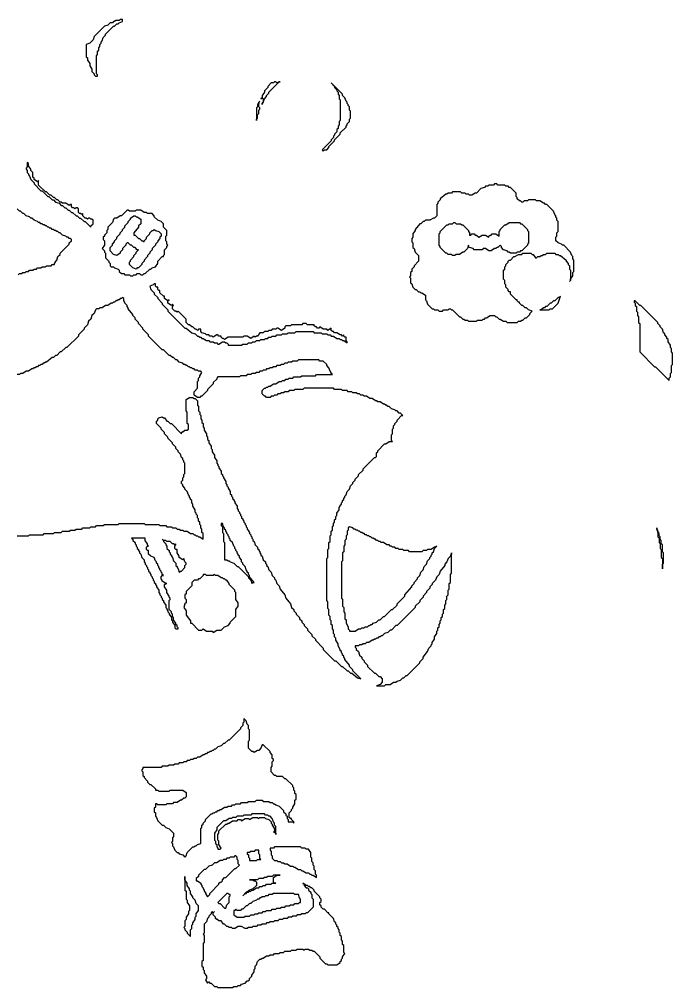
# Model space of a CAD drawing. Header units: millimetres. Extents: x 2.9 to 56, y 5.5 to 83.2.
# Drawn here: x 21.1 to 56, y 5.5 to 57.2 of the extents above; entities that cross this region are included whole.
import ezdxf

# ---------------------------------------------------------------- set-up
doc = ezdxf.new("R2010")
doc.units = ezdxf.units.MM
doc.layers.add('FILL_WHITE', color=7, linetype='Continuous')

msp = doc.modelspace()

# ---------------------------------------------------------------- linework, layer by layer
at = {"layer": 'FILL_WHITE'}
for points in [[(26.603, 57.152), (26.482, 57.152), (26.421, 57.091), (26.239, 57.091), (26.179, 57.03), (26.118, 57.03), (26.058, 56.97), (25.936, 56.97), (25.815, 56.848), (25.633, 56.788), (25.088, 56.242), (25.027, 56.061), (24.846, 55.879), (24.664, 55.818), (24.664, 55.152), (24.724, 55.091), (24.724, 54.97), (24.846, 54.788), (24.846, 54.667), (24.967, 54.485), (24.967, 54.364), (25.088, 54.242), (25.088, 54.182), (25.149, 54.121), (25.27, 54.121), (25.27, 54.182), (25.209, 54.242), (25.209, 55.212), (25.27, 55.273), (25.27, 55.455), (25.33, 55.515), (25.33, 55.636), (25.391, 55.697), (25.391, 55.818), (25.452, 55.879), (25.452, 55.939), (25.512, 56), (25.573, 56.182), (25.694, 56.303), (25.694, 56.364), (26.118, 56.788), (26.179, 56.788), (26.3, 56.909), (26.361, 56.909), (26.421, 56.97), (26.603, 57.03)], [(35.026, 53.818), (34.966, 53.818), (34.905, 53.758), (34.844, 53.758), (34.784, 53.818), (34.723, 53.818), (34.663, 53.758), (34.541, 53.758), (34.36, 53.576), (34.36, 53.515), (34.178, 53.333), (34.178, 53.273), (34.057, 53.091), (34.057, 52.97), (33.996, 52.909), (34.057, 52.97), (34.117, 52.909), (34.117, 52.727), (34.057, 52.667), (34.057, 52.606), (34.057, 52.667), (34.117, 52.727), (34.178, 52.909), (34.299, 53.03), (34.299, 53.091), (34.42, 53.212), (34.42, 53.273), (34.966, 53.818)], [(37.753, 53.758), (37.935, 53.576), (37.935, 53.515), (38.056, 53.394), (38.056, 53.333), (38.117, 53.273), (38.117, 53.152), (38.177, 53.091), (38.177, 52.909), (38.238, 52.848), (38.238, 51.758), (38.177, 51.697), (38.177, 51.515), (38.117, 51.455), (38.117, 51.333), (38.056, 51.273), (38.056, 51.152), (37.935, 51.03), (37.935, 50.97), (37.874, 50.909), (37.874, 50.848), (37.753, 50.727), (37.753, 50.667), (37.268, 50.182), (37.329, 50.121), (37.39, 50.182), (37.511, 50.182), (37.632, 50.303), (37.632, 50.364), (37.935, 50.667), (37.935, 50.727), (38.238, 51.03), (38.238, 51.091), (38.541, 51.394), (38.541, 51.455), (38.601, 51.515), (38.601, 51.576), (38.723, 51.697), (38.723, 51.818), (38.783, 51.879), (38.783, 52.242), (38.723, 52.303), (38.723, 52.485), (38.662, 52.545), (38.662, 52.606), (38.601, 52.667), (38.601, 52.727), (38.541, 52.788), (38.48, 52.97), (38.359, 53.091), (38.359, 53.152)], [(33.935, 52.788), (33.875, 52.727), (33.875, 52.667), (33.814, 52.606), (33.814, 52.485), (33.754, 52.424), (33.754, 51.758), (33.754, 51.818), (33.814, 51.879), (33.814, 52.061), (33.875, 52.121), (33.875, 52.303), (33.935, 52.364), (33.935, 52.424), (33.875, 52.485), (33.875, 52.727)], [(21.513, 49.515), (21.513, 49.273), (21.452, 49.212), (21.452, 49.152), (21.513, 49.091), (21.513, 48.97), (21.573, 48.909), (21.573, 48.848), (21.634, 48.788), (21.695, 48.606), (21.876, 48.424), (21.876, 48.364), (22.24, 48), (22.301, 48), (22.604, 47.697), (22.664, 47.697), (22.846, 47.515), (22.907, 47.515), (23.028, 47.394), (23.21, 47.333), (23.331, 47.212), (23.391, 47.212), (23.513, 47.091), (23.573, 47.091), (23.694, 46.97), (23.755, 46.97), (23.876, 46.848), (23.937, 46.848), (24.119, 46.667), (24.179, 46.667), (24.3, 46.545), (24.361, 46.545), (24.543, 46.364), (24.603, 46.364), (24.906, 46.061), (24.906, 46.121), (25.027, 46.242), (25.027, 46.424), (24.967, 46.485), (24.906, 46.485), (24.846, 46.545), (24.785, 46.545), (24.724, 46.485), (24.664, 46.545), (24.603, 46.545), (24.482, 46.667), (24.482, 46.788), (24.421, 46.727), (24.361, 46.788), (24.3, 46.788), (24.24, 46.848), (24.24, 47.03), (24.179, 47.091), (24.119, 47.091), (24.058, 47.03), (23.997, 47.091), (23.937, 47.091), (23.876, 47.152), (23.876, 47.273), (23.816, 47.273), (23.755, 47.212), (23.573, 47.333), (23.391, 47.333), (23.331, 47.394), (23.27, 47.394), (23.149, 47.515), (23.088, 47.515), (22.967, 47.636), (22.907, 47.636), (22.785, 47.758), (22.725, 47.758), (22.543, 47.939), (22.482, 47.939), (22.119, 48.303), (22.119, 48.545), (22.058, 48.485), (21.876, 48.606), (21.876, 48.667), (21.816, 48.727), (21.816, 48.97), (21.695, 49.091), (21.695, 49.152), (21.573, 49.333), (21.573, 49.455)], [(43.874, 47.818), (43.571, 47.576), (43.571, 47.515), (43.449, 47.394), (43.449, 47.333), (43.389, 47.273), (43.389, 46.667), (43.268, 46.545), (43.207, 46.545), (43.025, 46.424), (42.783, 46.424), (42.722, 46.364), (42.662, 46.364), (42.54, 46.242), (42.48, 46.242), (42.237, 45.939), (42.237, 45.879), (42.116, 45.697), (42.116, 45.515), (42.056, 45.455), (42.056, 45.273), (42.116, 45.212), (42.116, 44.97), (42.177, 44.909), (42.237, 44.727), (42.419, 44.545), (42.419, 44.242), (42.177, 44), (42.177, 43.939), (42.056, 43.818), (42.056, 43.697), (41.995, 43.636), (41.995, 43.455), (41.934, 43.394), (41.995, 43.333), (41.995, 43.091), (42.056, 43.03), (42.116, 42.848), (42.237, 42.727), (42.298, 42.727), (42.419, 42.606), (42.48, 42.606), (42.54, 42.545), (42.601, 42.545), (42.783, 42.424), (42.783, 42.182), (42.843, 42.121), (42.904, 41.939), (43.146, 41.697), (43.207, 41.697), (43.268, 41.636), (43.449, 41.636), (43.51, 41.576), (43.692, 41.576), (43.752, 41.636), (43.995, 41.636), (44.055, 41.697), (44.116, 41.697), (44.177, 41.636), (44.237, 41.636), (44.601, 41.273), (44.661, 41.273), (44.783, 41.152), (44.843, 41.152), (44.904, 41.091), (45.025, 41.091), (45.086, 41.03), (45.51, 41.03), (45.57, 41.091), (45.813, 41.091), (45.873, 41.152), (45.934, 41.152), (45.994, 41.212), (46.055, 41.212), (46.237, 41.333), (46.479, 41.333), (46.54, 41.273), (46.6, 41.273), (46.722, 41.152), (46.782, 41.152), (46.964, 41.03), (47.085, 41.03), (47.146, 40.97), (47.691, 40.97), (47.752, 41.03), (47.873, 41.03), (47.934, 41.091), (47.994, 41.091), (48.115, 41.212), (48.176, 41.212), (48.358, 41.394), (48.358, 41.455), (48.479, 41.576), (48.297, 41.636), (48.176, 41.758), (48.115, 41.758), (47.994, 41.879), (47.934, 41.879), (47.812, 42), (47.812, 42.061), (47.752, 42.061), (47.691, 42.121), (47.691, 42.182), (47.631, 42.182), (47.328, 42.485), (47.328, 42.606), (47.267, 42.606), (47.206, 42.667), (47.206, 42.727), (47.085, 42.848), (47.085, 42.97), (47.025, 43.03), (47.025, 43.212), (46.964, 43.273), (46.964, 43.758), (47.025, 43.818), (47.025, 43.939), (47.085, 44), (47.085, 44.061), (47.206, 44.182), (47.206, 44.242), (47.267, 44.303), (47.328, 44.303), (47.509, 44.485), (47.57, 44.485), (47.752, 44.606), (47.934, 44.606), (47.994, 44.667), (48.418, 44.667), (48.479, 44.606), (48.54, 44.606), (48.661, 44.424), (48.721, 44.424), (48.782, 44.485), (48.903, 44.485), (48.964, 44.545), (49.024, 44.545), (49.085, 44.606), (49.206, 44.606), (49.267, 44.667), (49.691, 44.667), (49.752, 44.606), (49.873, 44.606), (49.933, 44.545), (49.994, 44.545), (50.297, 44.303), (50.297, 44.242), (50.418, 44.121), (50.418, 44.061), (50.479, 44), (50.479, 43.818), (50.539, 43.758), (50.539, 43.212), (50.479, 43.152), (50.539, 43.212), (50.539, 43.273), (50.661, 43.455), (50.661, 43.636), (50.721, 43.697), (50.721, 44.303), (50.661, 44.364), (50.661, 44.485), (50.6, 44.545), (50.539, 44.727), (50.176, 45.091), (50.115, 45.091), (50.055, 45.152), (49.873, 45.212), (49.752, 45.333), (49.752, 45.515), (49.812, 45.576), (49.812, 45.758), (49.873, 45.818), (49.873, 46.364), (49.812, 46.424), (49.812, 46.545), (49.752, 46.606), (49.752, 46.667), (49.691, 46.727), (49.63, 46.909), (49.267, 47.273), (49.206, 47.273), (49.146, 47.333), (49.085, 47.333), (48.903, 47.455), (48.721, 47.455), (48.661, 47.515), (48.297, 47.515), (48.237, 47.455), (48.055, 47.455), (47.994, 47.394), (47.934, 47.394), (47.873, 47.455), (47.812, 47.455), (47.691, 47.576), (47.691, 47.636), (47.631, 47.697), (47.631, 47.879), (47.328, 48.182), (47.267, 48.182), (47.206, 48.242), (47.085, 48.242), (47.025, 48.303), (46.661, 48.303), (46.6, 48.364), (46.479, 48.364), (46.419, 48.303), (46.176, 48.303), (46.116, 48.242), (45.994, 48.242), (45.934, 48.182), (45.752, 48.121), (45.51, 47.879), (45.449, 47.879), (45.267, 47.758), (45.146, 47.758), (45.086, 47.818), (44.964, 47.818), (44.904, 47.879), (44.722, 47.879), (44.661, 47.939), (44.237, 47.939), (44.177, 47.879), (43.995, 47.879), (43.934, 47.818)], [(26.845, 46.97), (26.542, 46.667), (26.482, 46.667), (26.3, 46.545), (26.179, 46.545), (26.118, 46.485), (26.058, 46.303), (25.815, 46.061), (25.815, 45.939), (25.755, 45.879), (25.755, 45.758), (25.633, 45.636), (25.633, 45.576), (25.573, 45.515), (25.573, 45.394), (25.633, 45.333), (25.633, 45.091), (25.512, 44.909), (25.633, 44.788), (25.633, 44.727), (25.694, 44.667), (25.694, 44.424), (25.876, 44.242), (25.876, 44.182), (25.936, 44.121), (25.936, 44), (25.997, 43.939), (26.118, 43.939), (26.179, 43.879), (26.361, 43.818), (26.421, 43.758), (26.421, 43.697), (26.542, 43.576), (26.664, 43.576), (26.724, 43.515), (26.967, 43.515), (27.027, 43.455), (27.148, 43.455), (27.209, 43.515), (27.33, 43.515), (27.391, 43.576), (27.512, 43.576), (27.573, 43.515), (27.694, 43.515), (27.754, 43.576), (27.815, 43.576), (28.057, 43.818), (28.118, 43.818), (28.179, 43.879), (28.36, 43.939), (28.482, 44.121), (28.482, 44.242), (28.724, 44.485), (28.785, 44.485), (28.785, 44.545), (28.845, 44.606), (28.845, 44.848), (28.966, 44.97), (28.966, 45.03), (29.027, 45.091), (28.966, 45.152), (28.966, 45.273), (28.906, 45.333), (28.906, 45.576), (28.966, 45.636), (28.966, 45.879), (28.785, 46.061), (28.785, 46.242), (28.663, 46.364), (28.482, 46.424), (28.3, 46.606), (28.3, 46.667), (28.179, 46.788), (27.936, 46.788), (27.876, 46.848), (27.754, 46.848), (27.573, 46.97), (27.33, 46.97), (27.27, 46.909), (26.967, 46.909), (26.906, 46.97)], [(27.209, 46.667), (27.27, 46.667), (27.33, 46.606), (27.391, 46.606), (27.573, 46.485), (27.573, 46.242), (27.451, 46.121), (27.451, 46.061), (27.209, 45.758), (27.209, 45.636), (27.27, 45.636), (27.451, 45.455), (27.512, 45.455), (27.633, 45.333), (27.694, 45.333), (27.754, 45.273), (27.754, 45.333), (27.876, 45.455), (27.876, 45.515), (28.057, 45.697), (28.057, 45.758), (28.179, 45.879), (28.239, 45.879), (28.3, 45.939), (28.36, 45.879), (28.542, 45.818), (28.663, 45.697), (28.663, 45.576), (28.603, 45.515), (28.603, 45.455), (28.482, 45.333), (28.482, 45.273), (28.36, 45.152), (28.36, 45.091), (28.179, 44.909), (28.179, 44.848), (28.057, 44.727), (28.057, 44.667), (27.936, 44.545), (27.936, 44.485), (27.754, 44.303), (27.754, 44.242), (27.633, 44.121), (27.633, 44.061), (27.451, 43.879), (27.391, 43.879), (27.33, 43.818), (27.148, 43.879), (26.967, 44.061), (26.967, 44.182), (27.027, 44.242), (27.027, 44.303), (27.209, 44.485), (27.209, 44.545), (27.33, 44.667), (27.33, 44.727), (27.451, 44.848), (27.391, 44.848), (27.27, 44.97), (27.209, 44.97), (27.088, 45.091), (27.027, 45.091), (26.906, 45.212), (26.845, 45.212), (26.785, 45.152), (26.785, 45.091), (26.603, 44.909), (26.603, 44.848), (26.482, 44.727), (26.482, 44.667), (26.3, 44.545), (26.118, 44.606), (25.936, 44.788), (25.936, 44.97), (26.058, 45.091), (26.058, 45.152), (26.179, 45.273), (26.179, 45.333), (26.3, 45.455), (26.3, 45.515), (26.482, 45.697), (26.482, 45.758), (26.603, 45.879), (26.603, 45.939), (26.724, 46.061), (26.724, 46.121), (26.906, 46.303), (26.906, 46.364), (27.027, 46.485), (27.027, 46.545)], [(43.51, 45.697), (43.571, 45.758), (43.571, 45.818), (43.934, 46.182), (43.995, 46.182), (44.055, 46.242), (44.237, 46.242), (44.298, 46.303), (44.358, 46.303), (44.419, 46.242), (44.661, 46.242), (44.722, 46.182), (44.783, 46.182), (45.086, 45.879), (45.086, 45.818), (45.146, 45.758), (45.146, 45.636), (45.207, 45.636), (45.267, 45.697), (45.389, 45.697), (45.449, 45.636), (45.51, 45.636), (45.631, 45.515), (45.813, 45.636), (45.994, 45.636), (46.176, 45.515), (46.176, 45.576), (46.237, 45.636), (46.297, 45.636), (46.358, 45.697), (46.54, 45.697), (46.722, 45.576), (46.722, 45.818), (46.782, 45.879), (46.782, 45.939), (47.025, 46.182), (47.085, 46.182), (47.267, 46.303), (47.812, 46.303), (47.873, 46.242), (47.934, 46.242), (48.237, 45.939), (48.237, 45.879), (48.297, 45.818), (48.297, 45.212), (48.237, 45.152), (48.237, 45.091), (47.934, 44.788), (47.873, 44.788), (47.812, 44.727), (47.691, 44.727), (47.631, 44.667), (47.328, 44.667), (47.267, 44.727), (47.206, 44.727), (47.146, 44.788), (46.964, 44.848), (46.843, 44.97), (46.843, 45.03), (46.782, 45.091), (46.661, 44.97), (46.6, 44.97), (46.54, 44.909), (46.479, 44.909), (46.297, 44.788), (46.176, 44.788), (45.994, 44.909), (45.873, 44.909), (45.813, 44.848), (45.389, 44.848), (45.328, 44.909), (45.146, 44.97), (45.086, 45.03), (45.086, 45.091), (45.025, 44.909), (44.843, 44.727), (44.783, 44.727), (44.601, 44.606), (44.419, 44.606), (44.358, 44.545), (44.237, 44.545), (44.177, 44.606), (43.995, 44.606), (43.934, 44.667), (43.874, 44.667), (43.571, 44.97), (43.571, 45.03), (43.51, 45.091)], [(28.057, 42.909), (28.118, 42.727), (28.3, 42.545), (28.3, 42.485), (28.482, 42.303), (28.482, 42.242), (28.724, 42), (28.724, 41.939), (29.027, 41.636), (29.027, 41.576), (29.936, 40.667), (29.997, 40.667), (30.3, 40.424), (30.481, 40.364), (30.603, 40.242), (30.663, 40.242), (30.724, 40.182), (30.784, 40.182), (30.845, 40.121), (30.906, 40.121), (31.087, 40), (31.209, 40), (31.269, 39.939), (31.451, 39.939), (31.511, 39.879), (31.633, 39.879), (31.693, 39.818), (31.754, 39.818), (31.936, 39.939), (32.057, 39.939), (32.117, 39.879), (32.178, 39.879), (32.239, 39.818), (32.239, 39.758), (32.966, 39.758), (33.026, 39.818), (33.269, 39.818), (33.329, 39.879), (33.511, 39.879), (33.572, 39.939), (33.693, 39.939), (33.754, 40), (33.935, 40), (33.996, 40.061), (34.178, 40.061), (34.238, 40.121), (34.36, 40.121), (34.42, 40.182), (34.541, 40.182), (34.602, 40.242), (34.784, 40.242), (34.844, 40.303), (35.087, 40.303), (35.147, 40.364), (35.39, 40.364), (35.45, 40.424), (35.814, 40.424), (35.875, 40.485), (36.784, 40.485), (36.844, 40.424), (37.208, 40.424), (37.268, 40.364), (37.511, 40.364), (37.571, 40.303), (37.693, 40.303), (37.753, 40.242), (37.874, 40.242), (38.056, 40.121), (38.177, 40.121), (38.238, 40.061), (38.299, 40.061), (38.359, 40), (38.42, 40), (38.601, 39.879), (38.601, 39.939), (38.541, 40), (38.541, 40.182), (38.48, 40.182), (38.42, 40.242), (38.42, 40.303), (38.359, 40.242), (38.299, 40.303), (38.238, 40.303), (38.056, 40.424), (37.935, 40.424), (37.874, 40.485), (37.814, 40.485), (37.753, 40.545), (37.753, 40.667), (37.571, 40.545), (37.511, 40.606), (37.329, 40.606), (37.147, 40.727), (37.087, 40.667), (37.026, 40.667), (36.965, 40.727), (36.905, 40.727), (36.844, 40.788), (36.844, 40.848), (36.481, 40.848), (36.42, 40.909), (36.238, 40.909), (36.178, 40.848), (35.632, 40.848), (35.572, 40.788), (35.329, 40.788), (35.269, 40.727), (35.269, 40.667), (35.087, 40.545), (34.905, 40.667), (34.844, 40.667), (34.784, 40.606), (34.602, 40.606), (34.541, 40.545), (34.42, 40.545), (34.36, 40.485), (34.178, 40.485), (34.117, 40.424), (33.935, 40.424), (33.814, 40.242), (33.754, 40.242), (33.693, 40.182), (33.632, 40.242), (33.451, 40.121), (33.269, 40.242), (33.087, 40.242), (33.026, 40.182), (32.239, 40.182), (32.057, 40.061), (31.996, 40.121), (31.936, 40.121), (31.875, 40.182), (31.875, 40.242), (31.754, 40.242), (31.693, 40.303), (31.633, 40.303), (31.451, 40.182), (31.39, 40.242), (31.269, 40.242), (31.209, 40.303), (31.087, 40.303), (31.027, 40.364), (30.845, 40.424), (30.784, 40.485), (30.784, 40.606), (30.663, 40.606), (30.603, 40.545), (30.542, 40.606), (30.481, 40.606), (30.36, 40.727), (30.3, 40.727), (30.178, 40.848), (30.118, 40.848), (29.997, 40.97), (29.997, 41.152), (29.572, 41.576), (29.512, 41.515), (29.451, 41.576), (29.391, 41.576), (29.269, 41.697), (29.269, 41.818), (29.33, 41.879), (29.269, 41.939), (29.209, 41.879), (29.027, 42), (29.027, 42.121), (29.088, 42.182), (29.027, 42.121), (28.845, 42.242), (28.845, 42.364), (28.785, 42.364), (28.603, 42.545), (28.603, 42.667), (28.542, 42.667), (28.482, 42.727), (28.482, 42.848), (28.421, 42.848), (28.36, 42.909), (28.36, 43.03), (28.3, 43.03), (28.239, 42.97)], [(49.994, 42.364), (49.933, 42.303), (49.873, 42.303), (49.691, 42.121), (49.63, 42.121), (49.509, 42), (49.449, 42), (49.267, 41.818), (49.206, 41.818), (49.146, 41.758), (49.085, 41.758), (48.964, 41.636), (48.903, 41.636), (49.388, 41.636), (49.449, 41.697), (49.57, 41.697), (49.873, 42)], [(53.933, 42.121), (53.933, 42.061), (53.993, 42), (53.993, 41.879), (54.054, 41.818), (54.054, 41.576), (54.115, 41.515), (54.115, 41.333), (54.175, 41.273), (54.175, 40.97), (54.236, 40.909), (54.236, 39.394), (55.024, 38.606), (55.084, 38.606), (55.811, 37.879), (55.811, 38), (55.872, 38.061), (55.872, 38.242), (55.933, 38.303), (55.933, 38.667), (55.993, 38.727), (55.993, 39.333), (55.933, 39.394), (55.933, 39.576), (55.872, 39.636), (55.872, 39.758), (55.751, 39.939), (55.751, 40.061), (55.69, 40.121), (55.69, 40.182), (55.569, 40.303), (55.569, 40.364), (55.508, 40.424), (55.448, 40.606), (55.327, 40.727), (55.327, 40.788), (55.205, 40.909), (55.205, 40.97), (54.296, 41.879), (54.236, 41.879), (53.993, 42.121)], [(31.875, 30.242), (31.875, 30.121), (31.936, 30.061), (31.936, 29.758), (31.996, 29.697), (31.996, 29.273), (32.057, 29.212), (32.057, 28.303), (32.178, 28.303), (32.239, 28.242), (32.299, 28.242), (32.36, 28.182), (32.542, 28.121), (32.723, 27.939), (32.784, 27.939), (33.329, 27.394), (33.329, 27.333), (33.451, 27.212), (33.511, 27.03), (33.572, 27.091), (33.632, 27.091), (33.39, 27.394), (33.39, 27.455), (33.329, 27.515), (33.329, 27.576), (33.269, 27.636), (33.269, 27.697), (33.208, 27.758), (33.148, 27.939), (33.026, 28.061), (33.026, 28.121), (32.966, 28.182), (32.966, 28.303), (32.845, 28.424), (32.845, 28.485), (32.784, 28.545), (32.784, 28.606), (32.723, 28.667), (32.723, 28.727), (32.663, 28.788), (32.663, 28.848), (32.602, 28.909), (32.602, 28.97), (32.542, 29.03), (32.481, 29.212), (32.36, 29.333), (32.36, 29.394), (32.299, 29.455), (32.299, 29.515), (32.239, 29.576), (32.239, 29.636), (32.178, 29.697), (32.178, 29.758), (32.117, 29.818), (32.117, 29.879), (32.057, 29.939), (32.057, 30), (31.996, 30.061), (31.936, 30.242)], [(43.389, 29.03), (43.328, 28.97), (43.268, 28.97), (43.086, 28.848), (42.904, 28.848), (42.843, 28.788), (42.662, 28.788), (42.601, 28.727), (41.934, 28.727), (41.874, 28.788), (41.631, 28.788), (41.571, 28.848), (41.389, 28.848), (41.328, 28.909), (41.207, 28.909), (41.147, 28.97), (41.025, 28.97), (40.965, 29.03), (40.904, 29.03), (40.844, 29.091), (40.722, 29.091), (40.541, 29.212), (40.419, 29.212), (40.359, 29.273), (40.298, 29.273), (40.238, 29.333), (40.177, 29.333), (40.116, 29.394), (40.056, 29.394), (39.995, 29.455), (39.935, 29.455), (39.874, 29.515), (39.813, 29.515), (39.753, 29.576), (39.692, 29.576), (39.632, 29.636), (39.571, 29.636), (39.51, 29.697), (39.45, 29.697), (39.389, 29.758), (39.329, 29.758), (39.268, 29.818), (39.207, 29.818), (39.147, 29.879), (39.086, 29.879), (39.026, 29.939), (38.965, 29.939), (38.904, 30), (38.723, 30.061), (38.662, 30), (38.662, 29.879), (38.601, 29.818), (38.601, 29.636), (38.541, 29.576), (38.541, 29.394), (38.48, 29.333), (38.48, 29.091), (38.42, 29.03), (38.42, 28.727), (38.359, 28.667), (38.359, 28.242), (38.299, 28.182), (38.299, 26.242), (38.359, 26.182), (38.359, 25.818), (38.42, 25.758), (38.42, 25.515), (38.48, 25.455), (38.48, 25.152), (38.541, 25.091), (38.541, 24.909), (38.662, 24.727), (38.662, 24.606), (38.723, 24.545), (38.723, 24.485), (39.026, 24.485), (39.207, 24.606), (39.329, 24.606), (39.389, 24.667), (39.51, 24.667), (39.571, 24.727), (39.692, 24.727), (39.753, 24.788), (39.813, 24.788), (39.874, 24.848), (39.935, 24.848), (39.995, 24.909), (40.177, 24.97), (40.298, 25.091), (40.359, 25.091), (40.541, 25.273), (40.601, 25.273), (40.965, 25.636), (41.025, 25.636), (41.268, 25.879), (41.268, 25.939), (41.692, 26.364), (41.692, 26.424), (42.056, 26.848), (42.056, 26.909), (42.177, 27.03), (42.177, 27.091), (42.359, 27.273), (42.359, 27.333), (42.48, 27.455), (42.54, 27.636), (42.662, 27.758), (42.722, 27.939), (42.843, 28.061), (42.904, 28.242), (43.025, 28.364), (43.025, 28.424), (43.086, 28.485), (43.086, 28.545), (43.146, 28.606), (43.146, 28.667), (43.207, 28.727), (43.268, 28.909)], [(55.145, 30), (55.145, 29.879), (55.205, 29.818), (55.205, 29.515), (55.266, 29.455), (55.266, 29.212), (55.327, 29.152), (55.327, 28.909), (55.387, 28.848), (55.387, 28.424), (55.448, 28.364), (55.448, 27.818), (55.448, 28.061), (55.508, 28.121), (55.508, 28.667), (55.448, 28.727), (55.448, 29.091), (55.387, 29.152), (55.387, 29.333), (55.327, 29.394), (55.327, 29.515), (55.266, 29.576), (55.266, 29.697), (55.205, 29.758), (55.205, 29.879), (55.145, 29.939)], [(27.088, 29.455), (27.148, 29.394), (27.148, 29.333), (27.27, 29.212), (27.27, 29.152), (27.33, 29.091), (27.33, 29.03), (27.391, 28.97), (27.391, 28.909), (27.451, 28.848), (27.451, 28.788), (27.512, 28.727), (27.512, 28.667), (27.573, 28.606), (27.633, 28.424), (27.754, 28.303), (27.754, 28.182), (27.815, 28.121), (27.815, 28.061), (27.876, 28), (27.876, 27.939), (27.936, 27.879), (27.936, 27.818), (27.997, 27.758), (27.997, 27.697), (28.057, 27.636), (28.057, 27.576), (28.118, 27.515), (28.118, 27.455), (28.179, 27.394), (28.179, 27.333), (28.239, 27.273), (28.239, 27.212), (28.3, 27.152), (28.3, 27.091), (28.36, 27.03), (28.36, 26.97), (28.421, 26.909), (28.421, 26.848), (28.542, 26.667), (28.542, 26.545), (28.603, 26.485), (28.603, 26.424), (28.663, 26.364), (28.663, 26.303), (28.724, 26.242), (28.724, 26.182), (28.785, 26.121), (28.785, 26.061), (28.906, 25.879), (28.906, 25.758), (28.966, 25.697), (28.966, 25.636), (29.027, 25.576), (29.027, 25.515), (29.088, 25.455), (29.088, 25.394), (29.209, 25.212), (29.209, 25.091), (29.269, 25.03), (29.269, 24.97), (29.391, 24.788), (29.391, 24.667), (29.451, 24.606), (29.572, 24.606), (29.572, 24.667), (29.512, 24.727), (29.512, 24.788), (29.451, 24.848), (29.451, 24.909), (29.33, 25.091), (29.33, 25.212), (29.269, 25.273), (29.269, 25.394), (29.209, 25.455), (29.209, 25.515), (29.088, 25.636), (29.088, 26.121), (29.148, 26.182), (29.148, 26.242), (29.088, 26.303), (29.088, 26.364), (28.966, 26.545), (28.966, 26.667), (28.845, 26.848), (28.845, 26.97), (28.906, 27.03), (28.966, 27.03), (28.906, 27.03), (28.724, 27.152), (28.724, 27.212), (28.663, 27.273), (28.663, 27.394), (28.724, 27.455), (28.785, 27.455), (28.724, 27.515), (28.724, 27.576), (28.663, 27.636), (28.663, 27.697), (28.603, 27.758), (28.603, 27.818), (28.542, 27.879), (28.542, 27.939), (28.482, 28), (28.482, 28.061), (28.421, 28.121), (28.421, 28.182), (28.36, 28.242), (28.3, 28.424), (28.118, 28.485), (27.997, 28.606), (27.997, 28.788), (27.936, 28.788), (27.876, 28.848), (27.876, 28.97), (27.936, 29.03), (27.997, 29.03), (27.936, 29.091), (27.936, 29.152), (27.815, 29.333), (27.815, 29.455)], [(28.724, 29.394), (28.785, 29.333), (28.785, 29.273), (28.906, 29.152), (28.906, 29.091), (28.966, 29.03), (28.966, 28.909), (29.088, 28.788), (29.088, 28.727), (29.148, 28.667), (29.148, 28.606), (29.209, 28.545), (29.209, 28.485), (29.269, 28.424), (29.33, 28.242), (29.451, 28.121), (29.451, 28), (29.512, 27.939), (29.512, 27.879), (29.572, 27.818), (29.633, 27.636), (29.694, 27.697), (29.754, 27.697), (29.936, 27.879), (29.936, 28), (29.997, 28.061), (29.997, 28.121), (29.936, 28.182), (29.875, 28.364), (29.815, 28.303), (29.633, 28.424), (29.633, 28.485), (29.512, 28.667), (29.512, 28.848), (29.451, 28.848), (29.391, 28.909), (29.391, 29.03), (29.451, 29.091), (29.451, 29.152), (29.391, 29.091), (29.33, 29.152), (29.269, 29.152), (29.148, 29.273), (28.966, 29.273), (28.906, 29.333), (28.785, 29.333)], [(44.177, 28.667), (44.177, 28.606), (44.116, 28.545), (44.116, 28.485), (43.995, 28.364), (43.934, 28.182), (43.813, 28.061), (43.813, 28), (43.571, 27.697), (43.51, 27.515), (43.389, 27.394), (43.328, 27.212), (43.146, 27.03), (43.146, 26.97), (43.025, 26.848), (43.025, 26.788), (42.843, 26.606), (42.843, 26.545), (42.662, 26.364), (42.662, 26.303), (42.48, 26.121), (42.48, 26.061), (42.237, 25.818), (42.237, 25.758), (41.268, 24.788), (41.207, 24.788), (40.965, 24.545), (40.904, 24.545), (40.783, 24.424), (40.601, 24.364), (40.48, 24.242), (40.419, 24.242), (40.359, 24.182), (40.298, 24.182), (40.238, 24.121), (40.177, 24.121), (40.116, 24.061), (40.056, 24.061), (39.995, 24), (39.935, 24), (39.753, 23.879), (39.632, 23.879), (39.571, 23.818), (39.45, 23.818), (39.389, 23.758), (39.268, 23.758), (39.207, 23.697), (39.026, 23.697), (39.026, 23.636), (39.086, 23.576), (39.086, 23.515), (39.207, 23.394), (39.268, 23.212), (39.389, 23.091), (39.389, 23.03), (39.51, 22.909), (39.51, 22.848), (39.692, 22.667), (39.692, 22.606), (40.056, 22.242), (40.116, 22.242), (40.298, 22.061), (40.359, 22.061), (40.48, 21.939), (40.48, 21.758), (40.359, 21.636), (40.177, 21.576), (40.601, 21.576), (40.662, 21.636), (40.904, 21.636), (41.086, 21.758), (41.207, 21.758), (41.268, 21.818), (41.45, 21.879), (41.571, 22), (41.631, 22), (41.753, 22.121), (41.813, 22.121), (42.48, 22.788), (42.48, 22.848), (42.662, 23.03), (42.662, 23.091), (42.904, 23.394), (42.965, 23.576), (43.086, 23.697), (43.086, 23.758), (43.146, 23.818), (43.146, 23.879), (43.268, 24.061), (43.268, 24.182), (43.389, 24.364), (43.389, 24.485), (43.449, 24.545), (43.449, 24.667), (43.51, 24.727), (43.51, 24.848), (43.571, 24.909), (43.571, 25.03), (43.631, 25.091), (43.631, 25.212), (43.692, 25.273), (43.692, 25.394), (43.752, 25.455), (43.752, 25.636), (43.813, 25.697), (43.813, 25.879), (43.874, 25.939), (43.874, 26.121), (43.934, 26.182), (43.934, 26.364), (43.995, 26.424), (43.995, 26.667), (44.055, 26.727), (44.055, 27.03), (44.116, 27.091), (44.116, 27.515), (44.177, 27.576)], [(30.906, 27.515), (30.906, 27.455), (30.724, 27.273), (30.663, 27.273), (30.603, 27.212), (30.421, 27.212), (30.3, 27.091), (30.3, 26.909), (29.997, 26.606), (29.997, 26.485), (29.936, 26.424), (29.936, 26.242), (29.997, 26.182), (29.997, 26), (29.936, 25.939), (29.875, 25.758), (29.997, 25.576), (29.997, 25.333), (30.239, 25.03), (30.239, 24.909), (30.3, 24.909), (30.663, 24.545), (30.845, 24.545), (30.906, 24.606), (31.087, 24.485), (31.39, 24.485), (31.451, 24.424), (31.633, 24.545), (31.875, 24.545), (32.057, 24.727), (32.239, 24.788), (32.36, 24.909), (32.36, 24.97), (32.663, 25.273), (32.663, 25.636), (32.784, 25.818), (32.784, 26), (32.663, 26.182), (32.663, 26.545), (32.602, 26.606), (32.602, 26.667), (32.299, 26.97), (32.299, 27.03), (32.178, 27.212), (32.117, 27.212), (32.057, 27.273), (31.996, 27.273), (31.936, 27.333), (31.875, 27.333), (31.693, 27.455), (31.572, 27.455), (31.511, 27.515), (31.451, 27.455), (31.087, 27.455), (31.027, 27.515)], [(33.087, 19.818), (33.087, 19.636), (33.026, 19.576), (33.026, 19.455), (32.905, 19.333), (32.905, 19.273), (32.299, 18.667), (32.239, 18.667), (32.057, 18.485), (31.996, 18.485), (31.875, 18.364), (31.693, 18.303), (31.572, 18.182), (31.511, 18.182), (31.451, 18.121), (31.39, 18.121), (31.33, 18.061), (31.269, 18.061), (31.209, 18), (31.148, 18), (31.087, 17.939), (31.027, 17.939), (30.966, 17.879), (30.906, 17.879), (30.724, 17.758), (30.603, 17.758), (30.542, 17.697), (30.421, 17.697), (30.36, 17.636), (30.239, 17.636), (30.178, 17.576), (30.057, 17.576), (29.997, 17.515), (29.875, 17.515), (29.815, 17.455), (29.633, 17.455), (29.572, 17.394), (29.391, 17.394), (29.33, 17.333), (29.088, 17.333), (29.027, 17.273), (28.724, 17.273), (28.663, 17.212), (27.694, 17.212), (27.694, 17.152), (27.633, 17.091), (27.633, 17.03), (27.694, 16.97), (27.694, 16.788), (27.754, 16.727), (27.754, 16.667), (27.936, 16.485), (27.936, 16.424), (28.057, 16.303), (28.118, 16.303), (28.36, 16.061), (28.36, 16), (28.482, 16), (28.542, 15.939), (29.088, 15.939), (29.148, 16), (29.815, 16), (29.997, 15.879), (29.997, 15.636), (29.936, 15.576), (29.875, 15.576), (29.754, 15.455), (29.694, 15.455), (29.512, 15.333), (29.33, 15.333), (29.269, 15.273), (28.966, 15.273), (28.906, 15.212), (28.482, 15.212), (28.421, 15.273), (28.36, 15.273), (28.36, 15.091), (28.3, 15.03), (28.3, 14.848), (28.36, 14.788), (28.36, 14.606), (28.421, 14.545), (28.482, 14.364), (28.724, 14.121), (28.785, 14.121), (28.906, 14), (29.088, 13.939), (29.33, 13.697), (29.33, 13.515), (29.269, 13.455), (29.269, 13.273), (29.209, 13.212), (29.269, 13.152), (29.269, 13.03), (29.33, 12.97), (29.391, 12.788), (29.512, 12.667), (29.572, 12.667), (29.633, 12.606), (29.815, 12.545), (29.936, 12.424), (29.997, 12.485), (30.057, 12.667), (30.36, 12.97), (30.421, 12.97), (30.481, 13.03), (30.542, 13.03), (30.603, 13.091), (30.784, 13.152), (30.784, 13.939), (30.845, 14), (30.845, 14.121), (30.906, 14.182), (30.906, 14.242), (31.027, 14.364), (31.027, 14.424), (31.33, 14.727), (31.39, 14.727), (31.451, 14.788), (31.511, 14.788), (31.572, 14.848), (31.633, 14.848), (31.693, 14.909), (31.754, 14.909), (31.814, 14.97), (31.875, 14.97), (32.057, 15.091), (32.178, 15.091), (32.239, 15.152), (32.42, 15.152), (32.481, 15.212), (32.602, 15.212), (32.663, 15.273), (32.905, 15.273), (32.966, 15.333), (33.269, 15.333), (33.329, 15.394), (33.693, 15.394), (33.754, 15.455), (34.057, 15.455), (34.117, 15.394), (34.42, 15.394), (34.481, 15.333), (34.602, 15.333), (34.663, 15.273), (34.723, 15.273), (34.784, 15.212), (34.966, 15.152), (35.208, 14.909), (35.208, 14.848), (35.329, 14.727), (35.329, 14.667), (35.39, 14.606), (35.39, 14.485), (35.45, 14.424), (35.45, 14.303), (35.693, 14.303), (35.753, 14.242), (35.753, 14.303), (35.632, 14.424), (35.632, 14.485), (35.572, 14.485), (35.511, 14.545), (35.511, 14.788), (35.632, 14.909), (35.632, 14.97), (35.693, 15.03), (35.693, 15.091), (35.814, 15.273), (35.814, 15.455), (35.875, 15.515), (35.875, 15.758), (35.814, 15.818), (35.814, 15.939), (35.753, 16), (35.753, 16.121), (35.693, 16.182), (35.693, 16.242), (35.329, 16.606), (35.269, 16.606), (35.147, 16.727), (34.844, 16.727), (34.784, 16.788), (34.723, 16.788), (34.541, 16.97), (34.541, 17.212), (34.602, 17.273), (34.602, 17.515), (34.663, 17.576), (34.663, 17.636), (34.602, 17.697), (34.602, 17.879), (34.481, 18), (34.481, 18.061), (34.117, 18.424), (34.057, 18.424), (33.996, 18.242), (33.875, 18.121), (33.814, 18.121), (33.632, 18), (33.572, 18.061), (33.511, 18.061), (33.329, 18.242), (33.329, 18.606), (33.39, 18.667), (33.39, 19.212), (33.329, 19.273), (33.329, 19.455), (33.269, 19.515), (33.208, 19.697)], [(34.602, 14.485), (34.481, 14.606), (34.42, 14.606), (34.36, 14.667), (34.238, 14.667), (34.178, 14.727), (33.511, 14.727), (33.451, 14.667), (33.087, 14.667), (33.026, 14.606), (32.723, 14.606), (32.663, 14.545), (32.481, 14.545), (32.42, 14.485), (32.299, 14.485), (32.117, 14.364), (31.996, 14.364), (31.633, 14), (31.633, 13.879), (31.511, 13.697), (31.511, 13.333), (31.572, 13.273), (31.572, 13.152), (31.633, 13.091), (31.633, 12.97), (31.693, 12.909), (31.693, 12.848), (31.814, 12.848), (31.875, 12.909), (31.754, 13.091), (31.754, 13.273), (31.693, 13.333), (31.693, 13.636), (31.754, 13.697), (31.754, 13.818), (32.117, 14.182), (32.178, 14.182), (32.239, 14.242), (32.299, 14.242), (32.481, 14.364), (32.723, 14.364), (32.784, 14.424), (32.905, 14.424), (32.966, 14.364), (33.148, 14.485), (33.329, 14.485), (33.39, 14.424), (33.572, 14.545), (33.814, 14.545), (33.875, 14.485), (33.935, 14.545), (34.178, 14.545), (34.238, 14.485), (34.42, 14.424), (34.541, 14.303), (34.541, 14.242), (34.602, 14.182), (34.602, 14.121), (34.723, 13.939), (34.723, 13.818), (34.663, 13.758), (34.723, 13.758), (34.784, 13.697), (34.784, 13.636), (34.784, 14.061), (34.723, 14.121), (34.723, 14.242), (34.663, 14.303)], [(34.481, 12.909), (34.481, 12.788), (34.541, 12.727), (34.541, 12.545), (34.602, 12.485), (34.602, 12.364), (34.723, 12.242), (34.844, 12.242), (34.905, 12.182), (35.026, 12.182), (35.087, 12.121), (35.208, 12.121), (35.269, 12.061), (35.39, 12.061), (35.572, 11.939), (35.693, 11.939), (35.753, 11.879), (35.814, 11.879), (35.996, 11.758), (36.117, 11.758), (36.178, 11.697), (36.238, 11.697), (36.42, 11.576), (36.541, 11.576), (36.602, 11.515), (36.662, 11.515), (36.723, 11.455), (36.784, 11.455), (36.965, 11.333), (36.965, 11.455), (36.905, 11.515), (36.905, 11.697), (36.844, 11.758), (36.844, 11.939), (36.784, 12), (36.784, 12.121), (36.723, 12.182), (36.723, 12.364), (36.662, 12.424), (36.662, 12.667), (36.541, 12.848), (36.42, 12.848), (36.359, 12.909), (36.178, 12.909), (36.117, 12.97), (34.723, 12.97), (34.663, 12.909)], [(32.663, 12.485), (32.602, 12.485), (32.542, 12.424), (32.36, 12.424), (32.299, 12.364), (32.178, 12.364), (32.117, 12.303), (31.996, 12.303), (31.936, 12.242), (31.814, 12.242), (31.633, 12.121), (31.511, 12.121), (31.39, 12), (31.209, 11.939), (31.027, 11.758), (30.966, 11.758), (30.663, 11.455), (30.663, 11.394), (30.542, 11.273), (30.542, 11.152), (30.603, 11.152), (30.784, 11.03), (30.784, 10.97), (30.845, 10.909), (30.845, 10.848), (30.906, 10.788), (30.906, 10.727), (30.966, 10.667), (30.966, 10.606), (31.027, 10.545), (31.027, 10.485), (31.148, 10.303), (31.269, 10.424), (31.269, 10.485), (31.754, 10.97), (31.754, 11.03), (31.814, 11.091), (31.875, 11.091), (31.936, 11.152), (31.936, 11.212), (32.057, 11.333), (32.117, 11.333), (32.602, 11.818), (32.663, 11.818), (32.845, 12), (32.784, 12.061), (32.784, 12.242), (32.723, 12.303), (32.723, 12.424)], [(33.875, 12.788), (33.693, 12.788), (33.632, 12.727), (33.451, 12.727), (33.39, 12.667), (33.269, 12.667), (33.269, 12.606), (33.329, 12.545), (33.329, 12.424), (33.39, 12.364), (33.39, 12.242), (33.754, 12.242), (33.814, 12.303), (33.996, 12.303), (33.935, 12.364), (33.935, 12.545), (33.875, 12.606)], [(29.936, 11.394), (29.936, 10.667), (29.997, 10.606), (29.997, 10.182), (30.057, 10.121), (30.057, 10), (30.178, 9.818), (30.178, 9.576), (30.118, 9.515), (30.118, 9.394), (29.997, 9.212), (29.997, 9.091), (29.936, 9.03), (29.936, 8.727), (29.875, 8.667), (29.936, 8.606), (29.936, 8.545), (30.057, 8.424), (30.057, 8.364), (30.239, 8.182), (30.239, 8.545), (30.3, 8.606), (30.3, 8.788), (30.36, 8.848), (30.36, 8.909), (30.481, 9.091), (30.481, 9.212), (30.542, 9.273), (30.542, 9.394), (30.663, 9.576), (30.663, 9.818), (30.542, 9.939), (30.481, 10.121), (30.36, 10.242), (30.36, 10.303), (30.239, 10.485), (30.239, 10.606), (30.178, 10.667), (30.178, 10.727), (30.057, 10.909), (30.057, 11.03), (29.936, 11.212)], [(35.026, 11.455), (34.663, 11.455), (34.602, 11.394), (34.36, 11.394), (34.299, 11.333), (34.178, 11.333), (34.117, 11.273), (33.875, 11.273), (33.814, 11.212), (33.39, 11.212), (33.572, 11.212), (33.632, 11.152), (33.693, 11.152), (33.754, 11.091), (33.754, 10.909), (33.572, 10.727), (33.39, 10.667), (33.269, 10.545), (33.208, 10.545), (33.026, 10.364), (33.148, 10.485), (33.208, 10.485), (33.269, 10.545), (33.329, 10.545), (33.39, 10.606), (33.451, 10.606), (33.511, 10.667), (33.572, 10.667), (33.754, 10.788), (33.875, 10.788), (33.935, 10.848), (34.057, 10.848), (34.117, 10.909), (34.238, 10.909), (34.299, 10.97), (34.541, 10.97), (34.602, 11.03), (34.784, 11.03), (34.723, 11.03), (34.663, 11.091), (34.663, 11.333), (34.844, 11.455)], [(38.177, 8.545), (38.117, 8.606), (38.117, 8.667), (38.056, 8.727), (38.056, 8.788), (37.996, 8.848), (37.996, 8.909), (37.935, 8.97), (37.874, 9.152), (37.632, 9.394), (37.632, 9.455), (37.571, 9.455), (37.39, 9.636), (37.329, 9.636), (37.208, 9.758), (37.208, 9.818), (37.147, 9.879), (37.147, 10), (37.208, 10.061), (37.208, 10.182), (37.147, 10.242), (37.147, 10.303), (36.844, 10.606), (36.844, 10.667), (36.723, 10.788), (36.662, 10.788), (36.602, 10.848), (36.541, 10.848), (36.481, 10.909), (36.42, 10.909), (36.238, 11.03), (36.299, 10.97), (36.299, 10.909), (36.42, 10.788), (36.481, 10.788), (36.541, 10.727), (36.541, 10.667), (36.662, 10.545), (36.662, 10.485), (36.723, 10.424), (36.723, 10.242), (36.784, 10.182), (36.784, 9.758), (36.481, 9.455), (36.42, 9.455), (36.359, 9.394), (36.178, 9.394), (36.117, 9.333), (35.935, 9.333), (35.875, 9.273), (35.693, 9.273), (35.632, 9.212), (35.45, 9.212), (35.39, 9.152), (35.208, 9.152), (35.147, 9.091), (34.966, 9.091), (34.905, 9.03), (34.723, 9.03), (34.663, 8.97), (34.481, 8.97), (34.42, 8.909), (34.299, 8.909), (34.238, 8.848), (34.057, 8.848), (33.996, 8.788), (33.814, 8.788), (33.754, 8.727), (33.572, 8.727), (33.511, 8.667), (33.329, 8.667), (33.269, 8.606), (33.148, 8.606), (32.966, 8.727), (32.784, 8.727), (32.602, 8.606), (32.481, 8.606), (32.42, 8.667), (32.299, 8.667), (32.239, 8.727), (32.178, 8.727), (32.057, 8.848), (31.996, 8.848), (31.875, 9.03), (31.754, 9.03), (31.693, 9.091), (31.633, 9.091), (31.572, 9.152), (31.572, 9.212), (31.451, 9.333), (31.451, 9.455), (31.511, 9.515), (31.451, 9.455), (31.39, 9.515), (31.33, 9.455), (31.33, 9.394), (31.209, 9.273), (31.209, 9.212), (31.148, 9.152), (31.087, 8.97), (30.966, 8.848), (30.966, 8.364), (30.906, 8.303), (30.966, 8.242), (30.966, 7.879), (30.906, 7.818), (30.906, 6.909), (30.845, 6.848), (30.845, 6.606), (30.906, 6.545), (30.906, 6.424), (30.966, 6.364), (30.966, 6.242), (31.087, 6.061), (31.087, 5.939), (31.027, 5.879), (31.148, 5.697), (31.209, 5.758), (31.269, 5.697), (31.33, 5.697), (31.511, 5.515), (31.633, 5.515), (31.693, 5.455), (32.481, 5.455), (32.542, 5.515), (32.723, 5.515), (32.784, 5.576), (32.905, 5.576), (32.966, 5.636), (33.148, 5.697), (33.269, 5.818), (33.329, 5.818), (33.39, 5.879), (33.39, 5.939), (33.511, 6.061), (33.511, 6.121), (33.632, 6.303), (33.632, 6.424), (33.693, 6.485), (33.693, 6.606), (33.754, 6.667), (33.814, 6.848), (33.935, 6.97), (33.996, 6.97), (34.057, 7.03), (34.117, 7.03), (34.299, 7.152), (34.42, 7.152), (34.481, 7.212), (34.663, 7.212), (34.723, 7.273), (34.966, 7.273), (35.026, 7.333), (35.208, 7.333), (35.269, 7.394), (35.572, 7.394), (35.632, 7.455), (35.875, 7.455), (35.935, 7.515), (36.238, 7.515), (36.299, 7.455), (36.359, 7.515), (36.541, 7.515), (36.602, 7.455), (36.723, 7.455), (36.784, 7.394), (36.844, 7.394), (37.147, 7.091), (37.147, 7.03), (37.45, 6.727), (37.511, 6.727), (37.571, 6.667), (38.056, 6.667), (38.238, 6.788), (38.238, 6.848), (38.299, 6.909), (38.299, 6.97), (38.359, 7.03), (38.359, 7.091), (38.48, 7.273), (38.42, 7.333), (38.42, 7.697), (38.359, 7.758), (38.359, 7.939), (38.299, 8), (38.299, 8.182), (38.238, 8.242), (38.238, 8.364), (38.177, 8.424)], [(32.239, 10.485), (32.178, 10.485), (31.693, 10), (31.754, 9.939), (31.814, 9.939), (32.057, 9.697), (32.117, 9.697), (32.178, 9.879), (32.299, 10), (32.299, 10.303), (32.36, 10.364), (32.36, 10.424), (32.299, 10.424)], [(36.117, 10.182), (36.056, 10.242), (35.996, 10.424), (35.814, 10.424), (35.753, 10.485), (34.663, 10.485), (34.602, 10.424), (34.42, 10.424), (34.36, 10.364), (34.238, 10.364), (34.178, 10.303), (34.057, 10.303), (33.996, 10.242), (33.935, 10.242), (33.875, 10.182), (33.814, 10.182), (33.754, 10.121), (33.572, 10.061), (33.451, 9.939), (33.39, 9.939), (33.269, 9.818), (33.208, 9.818), (33.026, 9.636), (32.966, 9.636), (32.905, 9.576), (32.723, 9.576), (32.663, 9.636), (32.602, 9.576), (32.542, 9.576), (32.542, 9.333), (32.723, 9.212), (33.087, 9.212), (33.148, 9.273), (33.39, 9.273), (33.451, 9.333), (33.632, 9.333), (33.693, 9.394), (33.814, 9.394), (33.875, 9.455), (34.057, 9.455), (34.117, 9.515), (34.238, 9.515), (34.299, 9.576), (34.541, 9.576), (34.602, 9.636), (34.784, 9.636), (34.844, 9.697), (35.026, 9.697), (35.087, 9.758), (35.269, 9.758), (35.329, 9.818), (35.511, 9.818), (35.572, 9.879), (35.753, 9.879), (35.814, 9.939), (35.996, 9.939), (36.056, 10), (36.117, 10)]]:
    msp.add_lwpolyline(points, close=True, dxfattribs=at)
for points in [[(21.028, 43.515), (21.089, 43.576), (21.21, 43.576), (21.27, 43.636), (21.392, 43.636), (21.452, 43.697), (21.573, 43.697), (21.634, 43.758), (21.816, 43.758), (21.876, 43.818), (21.998, 43.818), (22.058, 43.879), (22.24, 43.879), (22.301, 43.939), (22.482, 43.939), (22.543, 44), (22.785, 44), (22.846, 44.061), (22.967, 44.061), (22.967, 44.121), (23.028, 44.182), (23.028, 44.242), (23.088, 44.303), (23.149, 44.485), (23.27, 44.606), (23.27, 44.667), (23.755, 45.152), (23.755, 45.212), (23.876, 45.333), (23.876, 45.394), (23.816, 45.455), (23.755, 45.455), (23.694, 45.515), (23.634, 45.515), (23.573, 45.576), (23.391, 45.636), (23.27, 45.758), (23.21, 45.758), (23.149, 45.818), (23.088, 45.818), (23.028, 45.879), (22.967, 45.879), (22.907, 45.939), (22.846, 45.939), (22.785, 46), (22.725, 46), (22.664, 46.061), (22.604, 46.061), (22.543, 46.121), (22.482, 46.121), (22.422, 46.182), (22.361, 46.182), (22.301, 46.242), (22.24, 46.242), (22.179, 46.303), (22.119, 46.303), (22.058, 46.364), (21.876, 46.424), (21.755, 46.545), (21.695, 46.545), (21.634, 46.606), (21.452, 46.667), (21.331, 46.788), (21.27, 46.788), (21.149, 46.909), (21.089, 46.909), (20.967, 47.03)], [(20.967, 29.576), (21.573, 29.576), (21.634, 29.636), (22.361, 29.636), (22.422, 29.697), (22.907, 29.697), (22.967, 29.758), (23.331, 29.758), (23.391, 29.818), (23.755, 29.818), (23.816, 29.879), (24.058, 29.879), (24.119, 29.939), (24.421, 29.939), (24.482, 30), (24.846, 30), (24.906, 30.061), (25.149, 30.061), (25.209, 30.121), (25.573, 30.121), (25.633, 30.182), (26.361, 30.182), (26.421, 30.242), (27.754, 30.242), (27.815, 30.182), (28.542, 30.182), (28.603, 30.121), (28.906, 30.121), (28.966, 30.061), (29.209, 30.061), (29.269, 30), (29.451, 30), (29.512, 29.939), (29.633, 29.939), (29.694, 29.879), (29.815, 29.879), (29.875, 29.818), (30.057, 29.818), (30.239, 29.697), (30.36, 29.697), (30.421, 29.636), (30.481, 29.636), (30.542, 29.576), (30.603, 29.576), (30.663, 29.515), (30.724, 29.515), (30.906, 29.394), (30.906, 29.697), (30.845, 29.758), (30.845, 29.939), (30.784, 30), (30.784, 30.121), (30.724, 30.182), (30.724, 30.303), (30.663, 30.364), (30.663, 30.485), (30.603, 30.545), (30.603, 30.667), (30.542, 30.727), (30.542, 30.788), (30.481, 30.848), (30.481, 30.97), (30.36, 31.152), (30.36, 31.273), (30.3, 31.333), (30.3, 31.455), (30.239, 31.515), (30.239, 31.576), (30.178, 31.636), (30.178, 31.697), (30.118, 31.758), (30.057, 31.939), (29.936, 32.061), (29.936, 32.121), (29.815, 32.242), (29.815, 32.303), (29.754, 32.364), (29.754, 32.485), (29.815, 32.545), (29.815, 32.667), (29.875, 32.727), (29.875, 32.848), (29.936, 32.909), (29.936, 33.455), (29.875, 33.515), (29.875, 33.576), (29.815, 33.636), (29.815, 33.697), (29.754, 33.758), (29.694, 33.939), (29.572, 34.061), (29.572, 34.121), (29.451, 34.242), (29.451, 34.303), (29.269, 34.485), (29.269, 34.545), (29.027, 34.788), (29.027, 34.848), (28.845, 35.03), (28.845, 35.091), (28.663, 35.273), (28.663, 35.333), (28.421, 35.576), (28.421, 35.697), (28.482, 35.758), (28.482, 35.818), (28.542, 35.879), (28.724, 35.939), (28.785, 35.879), (28.845, 35.879), (28.966, 35.697), (29.027, 35.697), (29.148, 35.576), (29.209, 35.576), (29.754, 35.03), (29.754, 35.091), (29.815, 35.152), (29.875, 35.152), (29.936, 35.212), (30.057, 35.212), (30.118, 35.273), (30.118, 35.515), (30.057, 35.576), (30.057, 36.182), (29.997, 36.242), (29.997, 36.848), (30.178, 36.97), (30.36, 36.97), (30.421, 36.909), (30.481, 36.909), (30.603, 36.788), (30.603, 36.545), (30.663, 36.485), (30.663, 36.242), (30.724, 36.182), (30.724, 36.061), (30.784, 36), (30.784, 35.818), (30.845, 35.758), (30.845, 35.636), (30.906, 35.576), (30.906, 35.394), (30.966, 35.333), (30.966, 35.212), (31.087, 35.03), (31.087, 34.909), (31.148, 34.848), (31.148, 34.727), (31.209, 34.667), (31.209, 34.545), (31.33, 34.364), (31.33, 34.242), (31.39, 34.182), (31.39, 34.061), (31.511, 33.879), (31.511, 33.758), (31.633, 33.576), (31.633, 33.455), (31.693, 33.394), (31.693, 33.333), (31.754, 33.273), (31.754, 33.212), (31.875, 33.03), (31.875, 32.909), (31.936, 32.848), (31.936, 32.788), (31.996, 32.727), (31.996, 32.667), (32.117, 32.485), (32.117, 32.364), (32.178, 32.303), (32.178, 32.242), (32.239, 32.182), (32.239, 32.121), (32.36, 31.939), (32.36, 31.818), (32.42, 31.758), (32.42, 31.697), (32.481, 31.636), (32.481, 31.576), (32.542, 31.515), (32.542, 31.455), (32.602, 31.394), (32.602, 31.333), (32.723, 31.152), (32.723, 31.03), (32.784, 30.97), (32.784, 30.909), (32.845, 30.848), (32.845, 30.788), (32.905, 30.727), (32.905, 30.667), (32.966, 30.606), (32.966, 30.545), (33.026, 30.485), (33.026, 30.424), (33.087, 30.364), (33.087, 30.303), (33.148, 30.242), (33.148, 30.182), (33.208, 30.121), (33.208, 30.061), (33.269, 30), (33.269, 29.939), (33.329, 29.879), (33.329, 29.818), (33.39, 29.758), (33.39, 29.697), (33.451, 29.636), (33.451, 29.576), (33.511, 29.515), (33.511, 29.455), (33.572, 29.394), (33.572, 29.333), (33.632, 29.273), (33.693, 29.091), (33.814, 28.97), (33.814, 28.909), (33.875, 28.848), (33.875, 28.788), (33.935, 28.727), (33.935, 28.667), (33.996, 28.606), (33.996, 28.545), (34.057, 28.485), (34.117, 28.303), (34.238, 28.182), (34.238, 28.121), (34.299, 28.061), (34.299, 28), (34.36, 27.939), (34.42, 27.758), (34.541, 27.636), (34.602, 27.455), (34.723, 27.333), (34.723, 27.273), (34.784, 27.212), (34.844, 27.03), (34.966, 26.909), (35.026, 26.727), (35.269, 26.424), (35.329, 26.242), (35.572, 25.939), (35.632, 25.758), (35.753, 25.636), (35.753, 25.576), (35.875, 25.455), (35.875, 25.394), (36.056, 25.212), (36.056, 25.152), (36.178, 25.03), (36.178, 24.97), (36.299, 24.848), (36.299, 24.788), (36.481, 24.606), (36.481, 24.545), (36.723, 24.303), (36.723, 24.242), (36.905, 24.061), (36.905, 24), (37.329, 23.576), (37.329, 23.515), (37.935, 22.909), (37.996, 22.909), (38.299, 22.606), (38.359, 22.606), (38.601, 22.364), (38.662, 22.364), (38.783, 22.242), (38.844, 22.242), (39.147, 22), (39.329, 21.939), (38.904, 22.364), (38.904, 22.424), (38.723, 22.606), (38.723, 22.667), (38.48, 22.97), (38.48, 23.03), (38.42, 23.091), (38.42, 23.152), (38.359, 23.212), (38.359, 23.273), (38.299, 23.333), (38.299, 23.394), (38.238, 23.455), (38.238, 23.515), (38.117, 23.697), (38.117, 23.818), (37.996, 24), (37.996, 24.121), (37.935, 24.182), (37.935, 24.303), (37.874, 24.364), (37.874, 24.545), (37.814, 24.606), (37.814, 24.788), (37.753, 24.848), (37.753, 25.03), (37.693, 25.091), (37.693, 25.273), (37.632, 25.333), (37.632, 25.636), (37.571, 25.697), (37.571, 26.061), (37.511, 26.121), (37.511, 28.364), (37.571, 28.424), (37.571, 28.848), (37.632, 28.909), (37.632, 29.212), (37.693, 29.273), (37.693, 29.576), (37.753, 29.636), (37.753, 29.818), (37.814, 29.879), (37.814, 30.061), (37.874, 30.121), (37.874, 30.242), (37.935, 30.303), (37.935, 30.424), (37.996, 30.485), (37.996, 30.606), (38.056, 30.667), (38.056, 30.788), (38.177, 30.97), (38.177, 31.091), (38.238, 31.152), (38.238, 31.212), (38.299, 31.273), (38.299, 31.333), (38.359, 31.394), (38.359, 31.455), (38.42, 31.515), (38.42, 31.576), (38.48, 31.636), (38.48, 31.697), (38.541, 31.758), (38.601, 31.939), (38.723, 32.061), (38.783, 32.242), (38.904, 32.364), (38.904, 32.424), (39.026, 32.545), (39.026, 32.606), (39.207, 32.788), (39.207, 32.848), (39.45, 33.091), (39.45, 33.152), (40.056, 33.758), (40.116, 33.758), (40.177, 33.818), (40.177, 34), (40.238, 34.061), (40.238, 34.121), (40.601, 34.485), (40.662, 34.485), (40.844, 34.606), (41.025, 34.606), (40.965, 34.667), (40.965, 34.97), (41.025, 35.03), (41.025, 35.273), (41.086, 35.333), (41.086, 35.455), (41.147, 35.515), (41.147, 35.576), (41.268, 35.697), (41.268, 35.758), (41.51, 36), (41.571, 36), (41.45, 36.121), (41.389, 36.121), (41.268, 36.242), (41.207, 36.242), (41.147, 36.303), (40.965, 36.364), (40.844, 36.485), (40.783, 36.485), (40.722, 36.545), (40.662, 36.545), (40.601, 36.606), (40.541, 36.606), (40.359, 36.727), (40.238, 36.727), (40.177, 36.788), (40.116, 36.788), (39.935, 36.909), (39.813, 36.909), (39.632, 37.03), (39.51, 37.03), (39.45, 37.091), (39.329, 37.091), (39.268, 37.152), (39.147, 37.152), (39.086, 37.212), (38.904, 37.212), (38.844, 37.273), (38.662, 37.273), (38.601, 37.333), (38.359, 37.333), (38.299, 37.394), (37.935, 37.394), (37.874, 37.455), (36.299, 37.455), (36.238, 37.394), (35.814, 37.394), (35.753, 37.333), (35.511, 37.333), (35.45, 37.273), (35.269, 37.273), (35.208, 37.212), (35.087, 37.212), (35.026, 37.152), (34.905, 37.152), (34.844, 37.091), (34.723, 37.091), (34.663, 37.03), (34.541, 37.03), (34.481, 36.97), (34.299, 36.97), (34.238, 37.03), (34.178, 37.03), (34.057, 37.152), (34.057, 37.333), (34.178, 37.455), (34.238, 37.455), (34.299, 37.515), (34.36, 37.515), (34.42, 37.576), (34.481, 37.576), (34.663, 37.697), (34.784, 37.697), (34.966, 37.818), (35.087, 37.818), (35.147, 37.879), (35.269, 37.879), (35.329, 37.939), (35.45, 37.939), (35.511, 38), (35.693, 38), (35.753, 38.061), (36.117, 38.061), (36.178, 38.121), (36.905, 38.121), (36.965, 38.182), (37.814, 38.182), (37.753, 38.242), (37.753, 38.303), (37.693, 38.364), (37.632, 38.545), (37.511, 38.667), (37.511, 38.727), (37.329, 38.909), (37.147, 38.909), (37.087, 38.97), (35.996, 38.97), (35.935, 38.909), (35.693, 38.909), (35.632, 38.848), (35.45, 38.848), (35.39, 38.788), (35.269, 38.788), (35.208, 38.727), (35.087, 38.727), (35.026, 38.667), (34.844, 38.667), (34.784, 38.606), (34.663, 38.606), (34.602, 38.545), (34.481, 38.545), (34.42, 38.485), (34.299, 38.485), (34.238, 38.424), (34.117, 38.424), (34.057, 38.364), (33.935, 38.364), (33.875, 38.303), (33.754, 38.303), (33.693, 38.242), (33.511, 38.242), (33.451, 38.182), (33.269, 38.182), (33.208, 38.121), (32.905, 38.121), (32.845, 38.061), (31.693, 38.061), (31.633, 38), (31.633, 37.939), (31.451, 37.758), (31.451, 37.697), (31.148, 37.394), (31.148, 37.333), (30.845, 37.03), (30.784, 37.03), (30.724, 36.97), (30.603, 36.97), (30.421, 37.091), (30.421, 37.273), (30.603, 37.455), (30.603, 37.818), (30.663, 37.879), (30.663, 38), (30.724, 38.061), (30.724, 38.121), (30.845, 38.303), (30.784, 38.364), (30.663, 38.364), (30.603, 38.424), (30.481, 38.424), (30.421, 38.485), (30.36, 38.485), (30.3, 38.545), (30.239, 38.545), (30.178, 38.606), (30.118, 38.606), (30.057, 38.667), (29.997, 38.667), (29.936, 38.727), (29.875, 38.727), (29.815, 38.788), (29.633, 38.848), (29.512, 38.97), (29.451, 38.97), (29.33, 39.091), (29.269, 39.091), (29.148, 39.212), (29.088, 39.212), (28.785, 39.515), (28.724, 39.515), (27.997, 40.242), (27.997, 40.303), (27.694, 40.606), (27.694, 40.667), (27.451, 40.909), (27.451, 40.97), (27.27, 41.152), (27.27, 41.212), (27.148, 41.333), (27.148, 41.394), (26.906, 41.697), (26.906, 41.758), (26.845, 41.818), (26.845, 41.879), (26.724, 42), (26.724, 42.061), (26.664, 42.121), (26.664, 42.242), (26.603, 42.303), (26.542, 42.242), (26.482, 42.242), (26.421, 42.182), (26.361, 42.182), (26.3, 42.121), (26.239, 42.121), (26.179, 42.061), (26.118, 42.061), (26.058, 42), (25.997, 42), (25.815, 41.879), (25.694, 41.879), (25.512, 41.758), (25.391, 41.758), (25.33, 41.697), (25.209, 41.697), (25.149, 41.636), (25.088, 41.455), (24.967, 41.333), (24.906, 41.152), (24.785, 41.03), (24.724, 40.848), (24.543, 40.667), (24.543, 40.606), (24.24, 40.303), (24.24, 40.242), (23.634, 39.636), (23.573, 39.636), (23.331, 39.394), (23.27, 39.394), (23.088, 39.212), (23.028, 39.212), (22.907, 39.091), (22.846, 39.091), (22.543, 38.848), (22.482, 38.848), (22.422, 38.788), (22.361, 38.788), (22.301, 38.727), (22.24, 38.727), (22.179, 38.667), (22.119, 38.667), (22.058, 38.606), (21.998, 38.606), (21.937, 38.545), (21.876, 38.545), (21.816, 38.485), (21.755, 38.485), (21.573, 38.364), (21.452, 38.364), (21.27, 38.242), (21.149, 38.242), (21.089, 38.182), (20.967, 38.182)]]:
    msp.add_lwpolyline(points, dxfattribs=at)

doc.saveas('drawing.dxf')
